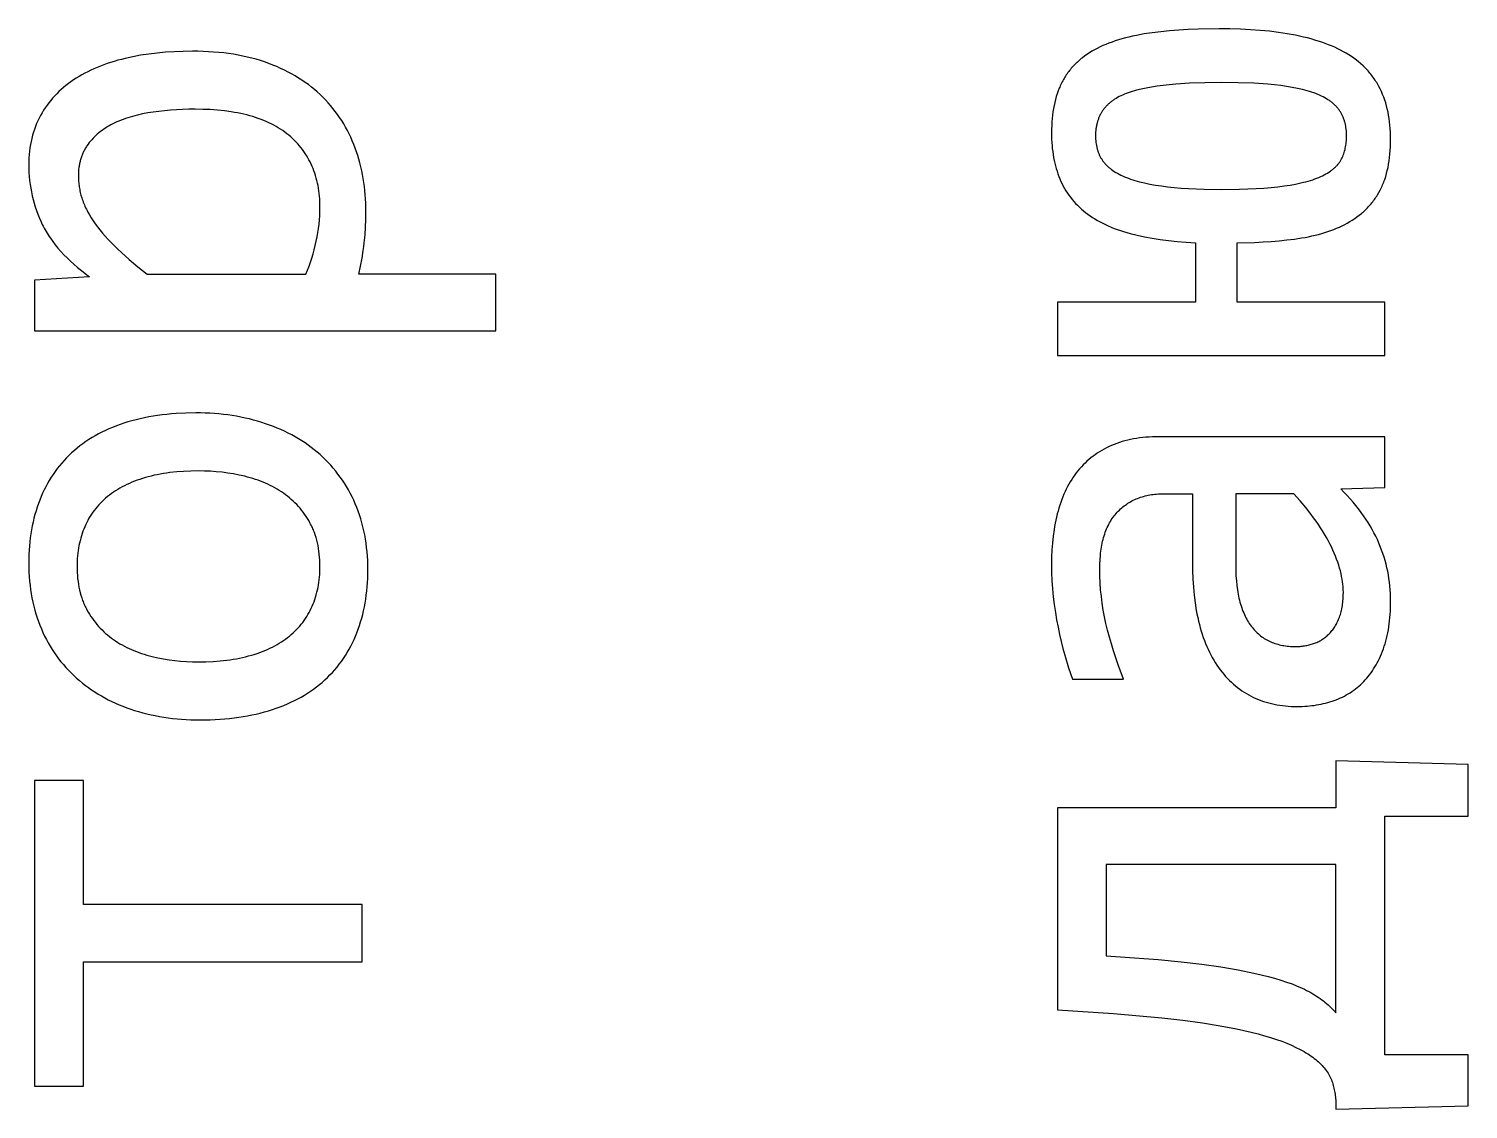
# Model space of a CAD drawing. Extents: x -175 to 175, y 1066 to 1531.
# Drawn here: x -78.6 to -11.1, y 1375.8 to 1426.6 of the extents above; entities that cross this region are included whole.
import ezdxf

# ---------------------------------------------------------------- set-up
doc = ezdxf.new("R2010")
doc.units = 0
doc.layers.add('DEFAULT', color=7, linetype='CONTINUOUS')

msp = doc.modelspace()

# ---------------------------------------------------------------- linework, layer by layer
at = {"layer": 'DEFAULT'}
for points in [[(-23.875, 1416.501), (-23.875, 1413.716), (-30.363, 1413.716), (-30.363, 1411.207), (-15, 1411.207), (-15, 1413.716), (-21.932, 1413.716), (-21.932, 1416.501), (-21.106, 1416.521), (-20.71, 1416.541), (-20.325, 1416.566), (-19.952, 1416.598), (-19.591, 1416.636), (-19.241, 1416.68), (-18.902, 1416.731), (-18.737, 1416.759), (-18.575, 1416.789), (-18.417, 1416.823), (-18.261, 1416.859), (-18.109, 1416.897), (-17.96, 1416.939), (-17.813, 1416.983), (-17.67, 1417.029), (-17.53, 1417.078), (-17.393, 1417.13), (-17.26, 1417.184), (-17.129, 1417.241), (-17.001, 1417.301), (-16.877, 1417.363), (-16.756, 1417.428), (-16.637, 1417.496), (-16.522, 1417.566), (-16.411, 1417.639), (-16.303, 1417.716), (-16.198, 1417.795), (-16.097, 1417.877), (-16.048, 1417.92), (-16, 1417.963), (-15.952, 1418.007), (-15.906, 1418.051), (-15.86, 1418.096), (-15.815, 1418.142), (-15.771, 1418.189), (-15.728, 1418.237), (-15.685, 1418.285), (-15.644, 1418.334), (-15.603, 1418.384), (-15.564, 1418.434), (-15.525, 1418.485), (-15.487, 1418.537), (-15.45, 1418.59), (-15.413, 1418.644), (-15.378, 1418.698), (-15.344, 1418.753), (-15.277, 1418.865), (-15.214, 1418.98), (-15.184, 1419.039), (-15.155, 1419.099), (-15.127, 1419.16), (-15.099, 1419.222), (-15.073, 1419.285), (-15.048, 1419.348), (-15.023, 1419.413), (-15, 1419.479), (-14.956, 1419.614), (-14.916, 1419.753), (-14.879, 1419.896), (-14.847, 1420.044), (-14.818, 1420.195), (-14.793, 1420.35), (-14.772, 1420.509), (-14.755, 1420.673), (-14.742, 1420.84), (-14.732, 1421.012), (-14.726, 1421.188), (-14.725, 1421.367), (-14.726, 1421.537), (-14.732, 1421.704), (-14.742, 1421.868), (-14.755, 1422.028), (-14.772, 1422.186), (-14.793, 1422.341), (-14.818, 1422.493), (-14.847, 1422.642), (-14.879, 1422.788), (-14.916, 1422.931), (-14.956, 1423.071), (-15, 1423.209), (-15.048, 1423.343), (-15.099, 1423.474), (-15.155, 1423.602), (-15.214, 1423.728), (-15.277, 1423.85), (-15.31, 1423.91), (-15.344, 1423.969), (-15.379, 1424.028), (-15.415, 1424.086), (-15.452, 1424.143), (-15.49, 1424.199), (-15.528, 1424.255), (-15.568, 1424.31), (-15.609, 1424.364), (-15.65, 1424.417), (-15.693, 1424.47), (-15.736, 1424.522), (-15.781, 1424.573), (-15.826, 1424.624), (-15.873, 1424.673), (-15.92, 1424.722), (-15.968, 1424.771), (-16.018, 1424.818), (-16.119, 1424.911), (-16.224, 1425.001), (-16.333, 1425.088), (-16.446, 1425.172), (-16.563, 1425.253), (-16.683, 1425.331), (-16.808, 1425.406), (-16.937, 1425.479), (-17.07, 1425.549), (-17.207, 1425.617), (-17.348, 1425.683), (-17.494, 1425.747), (-17.644, 1425.808), (-17.798, 1425.866), (-17.957, 1425.922), (-18.12, 1425.976), (-18.287, 1426.027), (-18.458, 1426.077), (-18.633, 1426.123), (-18.813, 1426.167), (-19.185, 1426.249), (-19.574, 1426.32), (-19.98, 1426.383), (-20.403, 1426.435), (-20.844, 1426.478), (-21.301, 1426.512), (-21.775, 1426.536), (-22.266, 1426.55), (-22.774, 1426.555), (-23.757, 1426.539), (-24.222, 1426.52), (-24.671, 1426.493), (-25.102, 1426.459), (-25.516, 1426.417), (-25.913, 1426.367), (-26.293, 1426.31), (-26.656, 1426.244), (-26.831, 1426.207), (-27.003, 1426.167), (-27.17, 1426.125), (-27.333, 1426.081), (-27.492, 1426.034), (-27.647, 1425.985), (-27.798, 1425.933), (-27.945, 1425.878), (-28.088, 1425.821), (-28.227, 1425.762), (-28.362, 1425.7), (-28.492, 1425.635), (-28.619, 1425.568), (-28.741, 1425.499), (-28.86, 1425.427), (-28.975, 1425.352), (-29.085, 1425.274), (-29.192, 1425.193), (-29.244, 1425.151), (-29.295, 1425.109), (-29.345, 1425.066), (-29.394, 1425.023), (-29.443, 1424.978), (-29.49, 1424.933), (-29.536, 1424.887), (-29.581, 1424.841), (-29.625, 1424.794), (-29.669, 1424.746), (-29.711, 1424.697), (-29.752, 1424.648), (-29.793, 1424.598), (-29.832, 1424.547), (-29.87, 1424.495), (-29.908, 1424.443), (-29.944, 1424.39), (-29.98, 1424.336), (-30.014, 1424.282), (-30.048, 1424.227), (-30.08, 1424.171), (-30.112, 1424.114), (-30.142, 1424.057), (-30.172, 1423.999), (-30.201, 1423.94), (-30.229, 1423.881), (-30.256, 1423.82), (-30.282, 1423.759), (-30.331, 1423.633), (-30.376, 1423.504), (-30.418, 1423.371), (-30.457, 1423.235), (-30.491, 1423.095), (-30.522, 1422.951), (-30.55, 1422.804), (-30.573, 1422.653), (-30.593, 1422.499), (-30.61, 1422.341), (-30.622, 1422.179), (-30.632, 1422.014), (-30.637, 1421.846), (-30.639, 1421.673), (-30.637, 1421.52), (-30.633, 1421.368), (-30.625, 1421.219), (-30.614, 1421.073), (-30.601, 1420.929), (-30.584, 1420.787), (-30.564, 1420.647), (-30.541, 1420.51), (-30.515, 1420.376), (-30.486, 1420.243), (-30.454, 1420.114), (-30.419, 1419.986), (-30.381, 1419.861), (-30.34, 1419.739), (-30.296, 1419.618), (-30.249, 1419.5), (-30.198, 1419.385), (-30.144, 1419.272), (-30.087, 1419.161), (-30.027, 1419.052), (-29.963, 1418.945), (-29.896, 1418.841), (-29.825, 1418.739), (-29.751, 1418.64), (-29.674, 1418.542), (-29.594, 1418.447), (-29.51, 1418.354), (-29.422, 1418.264), (-29.332, 1418.175), (-29.238, 1418.089), (-29.14, 1418.006), (-29.04, 1417.924), (-28.936, 1417.845), (-28.828, 1417.768), (-28.717, 1417.694), (-28.602, 1417.622), (-28.483, 1417.552), (-28.361, 1417.484), (-28.236, 1417.419), (-28.106, 1417.356), (-27.974, 1417.296), (-27.837, 1417.237), (-27.697, 1417.182), (-27.554, 1417.128), (-27.406, 1417.077), (-27.256, 1417.028), (-27.101, 1416.981), (-26.943, 1416.937), (-26.616, 1416.855), (-26.272, 1416.781), (-25.913, 1416.715), (-25.537, 1416.656), (-25.146, 1416.606), (-24.738, 1416.563), (-24.315, 1416.528)], [(-70.957, 1425.499), (-71.388, 1425.494), (-71.809, 1425.478), (-72.219, 1425.452), (-72.619, 1425.415), (-73.009, 1425.367), (-73.389, 1425.309), (-73.758, 1425.241), (-74.117, 1425.162), (-74.292, 1425.119), (-74.464, 1425.073), (-74.633, 1425.024), (-74.799, 1424.973), (-74.961, 1424.919), (-75.121, 1424.862), (-75.277, 1424.803), (-75.429, 1424.741), (-75.579, 1424.677), (-75.725, 1424.61), (-75.868, 1424.54), (-76.008, 1424.468), (-76.144, 1424.393), (-76.278, 1424.315), (-76.408, 1424.235), (-76.535, 1424.152), (-76.658, 1424.067), (-76.778, 1423.979), (-76.895, 1423.888), (-77.008, 1423.796), (-77.117, 1423.7), (-77.223, 1423.602), (-77.325, 1423.502), (-77.424, 1423.399), (-77.52, 1423.293), (-77.611, 1423.185), (-77.7, 1423.075), (-77.784, 1422.962), (-77.866, 1422.846), (-77.943, 1422.728), (-78.017, 1422.607), (-78.088, 1422.484), (-78.122, 1422.422), (-78.155, 1422.359), (-78.217, 1422.231), (-78.275, 1422.1), (-78.329, 1421.967), (-78.378, 1421.831), (-78.424, 1421.693), (-78.465, 1421.552), (-78.501, 1421.409), (-78.533, 1421.264), (-78.561, 1421.115), (-78.585, 1420.965), (-78.604, 1420.812), (-78.62, 1420.656), (-78.63, 1420.498), (-78.637, 1420.337), (-78.639, 1420.174), (-78.636, 1419.985), (-78.629, 1419.798), (-78.617, 1419.613), (-78.599, 1419.43), (-78.577, 1419.248), (-78.55, 1419.068), (-78.517, 1418.889), (-78.48, 1418.712), (-78.438, 1418.537), (-78.391, 1418.364), (-78.339, 1418.192), (-78.282, 1418.022), (-78.22, 1417.853), (-78.153, 1417.687), (-78.081, 1417.521), (-78.004, 1417.358), (-77.963, 1417.277), (-77.921, 1417.196), (-77.876, 1417.116), (-77.83, 1417.035), (-77.782, 1416.955), (-77.733, 1416.876), (-77.681, 1416.796), (-77.627, 1416.717), (-77.515, 1416.56), (-77.395, 1416.404), (-77.268, 1416.249), (-77.134, 1416.096), (-76.992, 1415.943), (-76.842, 1415.792), (-76.686, 1415.642), (-76.522, 1415.493), (-76.351, 1415.345), (-76.172, 1415.199), (-75.986, 1415.054), (-75.793, 1414.91), (-78.363, 1414.741), (-78.363, 1412.37), (-56.726, 1412.37), (-56.726, 1415.032), (-63.153, 1415.032), (-63.068, 1415.406), (-62.996, 1415.776), (-62.938, 1416.144), (-62.914, 1416.327), (-62.893, 1416.509), (-62.859, 1416.873), (-62.836, 1417.238), (-62.821, 1417.603), (-62.816, 1417.97), (-62.818, 1418.17), (-62.824, 1418.368), (-62.834, 1418.565), (-62.848, 1418.759), (-62.866, 1418.952), (-62.887, 1419.143), (-62.913, 1419.332), (-62.943, 1419.52), (-62.976, 1419.705), (-63.014, 1419.889), (-63.055, 1420.071), (-63.1, 1420.251), (-63.15, 1420.43), (-63.203, 1420.606), (-63.26, 1420.781), (-63.321, 1420.954), (-63.386, 1421.125), (-63.455, 1421.293), (-63.528, 1421.458), (-63.605, 1421.62), (-63.686, 1421.779), (-63.771, 1421.935), (-63.86, 1422.089), (-63.953, 1422.239), (-64.049, 1422.387), (-64.15, 1422.532), (-64.254, 1422.674), (-64.363, 1422.813), (-64.475, 1422.95), (-64.592, 1423.083), (-64.712, 1423.214), (-64.836, 1423.341), (-64.965, 1423.466), (-65.097, 1423.587), (-65.233, 1423.705), (-65.374, 1423.819), (-65.518, 1423.93), (-65.667, 1424.037), (-65.82, 1424.141), (-65.976, 1424.242), (-66.137, 1424.339), (-66.302, 1424.433), (-66.471, 1424.524), (-66.644, 1424.611), (-66.821, 1424.694), (-67.002, 1424.775), (-67.187, 1424.852), (-67.376, 1424.925), (-67.57, 1424.995), (-67.767, 1425.06), (-67.969, 1425.12), (-68.174, 1425.176), (-68.384, 1425.228), (-68.597, 1425.275), (-68.815, 1425.317), (-69.037, 1425.355), (-69.263, 1425.389), (-69.492, 1425.418), (-69.726, 1425.443), (-69.964, 1425.463), (-70.207, 1425.479), (-70.453, 1425.49), (-70.703, 1425.497)], [(-22.682, 1424.03), (-23.449, 1424.021), (-24.159, 1423.995), (-24.812, 1423.952), (-25.117, 1423.924), (-25.407, 1423.892), (-25.684, 1423.856), (-25.946, 1423.815), (-26.194, 1423.769), (-26.427, 1423.72), (-26.647, 1423.666), (-26.751, 1423.638), (-26.852, 1423.608), (-26.949, 1423.577), (-27.042, 1423.546), (-27.132, 1423.513), (-27.219, 1423.479), (-27.302, 1423.444), (-27.383, 1423.407), (-27.461, 1423.368), (-27.536, 1423.328), (-27.609, 1423.286), (-27.679, 1423.242), (-27.713, 1423.22), (-27.747, 1423.197), (-27.779, 1423.174), (-27.811, 1423.15), (-27.843, 1423.126), (-27.873, 1423.101), (-27.904, 1423.076), (-27.933, 1423.051), (-27.962, 1423.025), (-27.99, 1422.999), (-28.017, 1422.972), (-28.044, 1422.945), (-28.07, 1422.918), (-28.096, 1422.89), (-28.12, 1422.862), (-28.145, 1422.833), (-28.168, 1422.804), (-28.191, 1422.774), (-28.213, 1422.744), (-28.235, 1422.714), (-28.255, 1422.683), (-28.276, 1422.652), (-28.295, 1422.62), (-28.314, 1422.588), (-28.332, 1422.556), (-28.35, 1422.523), (-28.366, 1422.489), (-28.383, 1422.456), (-28.398, 1422.421), (-28.413, 1422.387), (-28.427, 1422.352), (-28.441, 1422.316), (-28.454, 1422.281), (-28.466, 1422.244), (-28.478, 1422.208), (-28.488, 1422.171), (-28.499, 1422.133), (-28.508, 1422.095), (-28.517, 1422.057), (-28.525, 1422.018), (-28.533, 1421.979), (-28.54, 1421.939), (-28.546, 1421.899), (-28.552, 1421.859), (-28.561, 1421.777), (-28.568, 1421.693), (-28.572, 1421.607), (-28.573, 1421.52), (-28.572, 1421.442), (-28.569, 1421.366), (-28.563, 1421.291), (-28.555, 1421.217), (-28.545, 1421.144), (-28.532, 1421.072), (-28.517, 1421.002), (-28.509, 1420.967), (-28.5, 1420.933), (-28.491, 1420.899), (-28.481, 1420.865), (-28.471, 1420.832), (-28.459, 1420.799), (-28.448, 1420.766), (-28.436, 1420.734), (-28.423, 1420.701), (-28.41, 1420.67), (-28.396, 1420.638), (-28.381, 1420.607), (-28.366, 1420.576), (-28.35, 1420.545), (-28.334, 1420.515), (-28.318, 1420.485), (-28.3, 1420.455), (-28.282, 1420.426), (-28.264, 1420.397), (-28.244, 1420.368), (-28.224, 1420.34), (-28.203, 1420.312), (-28.182, 1420.284), (-28.159, 1420.257), (-28.136, 1420.229), (-28.112, 1420.202), (-28.087, 1420.176), (-28.062, 1420.149), (-28.035, 1420.123), (-28.008, 1420.098), (-27.98, 1420.072), (-27.952, 1420.047), (-27.922, 1420.022), (-27.892, 1419.998), (-27.861, 1419.973), (-27.829, 1419.95), (-27.763, 1419.903), (-27.695, 1419.857), (-27.622, 1419.812), (-27.547, 1419.769), (-27.469, 1419.727), (-27.388, 1419.686), (-27.303, 1419.646), (-27.215, 1419.607), (-27.124, 1419.57), (-27.029, 1419.533), (-26.931, 1419.498), (-26.829, 1419.465), (-26.724, 1419.432), (-26.616, 1419.401), (-26.503, 1419.37), (-26.269, 1419.313), (-26.02, 1419.261), (-25.758, 1419.214), (-25.482, 1419.171), (-25.191, 1419.134), (-24.882, 1419.101), (-24.557, 1419.073), (-24.216, 1419.051), (-23.482, 1419.021), (-22.682, 1419.011), (-21.814, 1419.021), (-21.031, 1419.051), (-20.672, 1419.073), (-20.333, 1419.101), (-20.016, 1419.134), (-19.721, 1419.171), (-19.443, 1419.214), (-19.181, 1419.262), (-18.934, 1419.314), (-18.815, 1419.343), (-18.701, 1419.372), (-18.591, 1419.403), (-18.484, 1419.435), (-18.381, 1419.468), (-18.282, 1419.503), (-18.186, 1419.539), (-18.095, 1419.576), (-18.007, 1419.614), (-17.923, 1419.653), (-17.842, 1419.694), (-17.765, 1419.736), (-17.691, 1419.779), (-17.62, 1419.823), (-17.553, 1419.868), (-17.52, 1419.892), (-17.488, 1419.915), (-17.458, 1419.938), (-17.428, 1419.962), (-17.398, 1419.987), (-17.37, 1420.011), (-17.342, 1420.036), (-17.316, 1420.061), (-17.29, 1420.086), (-17.265, 1420.112), (-17.24, 1420.138), (-17.217, 1420.164), (-17.194, 1420.19), (-17.172, 1420.217), (-17.151, 1420.244), (-17.131, 1420.272), (-17.112, 1420.299), (-17.093, 1420.327), (-17.076, 1420.355), (-17.059, 1420.384), (-17.043, 1420.412), (-17.028, 1420.441), (-16.999, 1420.5), (-16.972, 1420.56), (-16.947, 1420.622), (-16.924, 1420.684), (-16.902, 1420.747), (-16.883, 1420.812), (-16.865, 1420.878), (-16.85, 1420.945), (-16.836, 1421.013), (-16.824, 1421.082), (-16.814, 1421.152), (-16.805, 1421.223), (-16.799, 1421.296), (-16.794, 1421.37), (-16.791, 1421.444), (-16.79, 1421.52), (-16.791, 1421.602), (-16.795, 1421.682), (-16.801, 1421.761), (-16.809, 1421.838), (-16.819, 1421.914), (-16.831, 1421.988), (-16.846, 1422.061), (-16.863, 1422.132), (-16.872, 1422.168), (-16.882, 1422.202), (-16.893, 1422.237), (-16.904, 1422.271), (-16.916, 1422.305), (-16.928, 1422.338), (-16.941, 1422.371), (-16.954, 1422.404), (-16.968, 1422.436), (-16.982, 1422.468), (-16.997, 1422.5), (-17.013, 1422.531), (-17.029, 1422.562), (-17.046, 1422.593), (-17.063, 1422.623), (-17.081, 1422.653), (-17.1, 1422.682), (-17.119, 1422.711), (-17.139, 1422.74), (-17.16, 1422.769), (-17.182, 1422.797), (-17.204, 1422.825), (-17.227, 1422.852), (-17.251, 1422.879), (-17.276, 1422.906), (-17.302, 1422.933), (-17.328, 1422.959), (-17.355, 1422.985), (-17.383, 1423.01), (-17.412, 1423.035), (-17.441, 1423.06), (-17.471, 1423.085), (-17.502, 1423.109), (-17.534, 1423.133), (-17.567, 1423.157), (-17.6, 1423.18), (-17.669, 1423.225), (-17.741, 1423.27), (-17.816, 1423.312), (-17.895, 1423.354), (-17.976, 1423.394), (-18.06, 1423.433), (-18.148, 1423.471), (-18.24, 1423.507), (-18.334, 1423.542), (-18.432, 1423.576), (-18.534, 1423.609), (-18.639, 1423.64), (-18.748, 1423.67), (-18.86, 1423.699), (-19.095, 1423.753), (-19.343, 1423.802), (-19.605, 1423.846), (-19.881, 1423.884), (-20.173, 1423.919), (-20.481, 1423.948), (-21.148, 1423.993), (-21.881, 1424.021)], [(-70.835, 1422.775), (-71.134, 1422.772), (-71.427, 1422.764), (-71.713, 1422.75), (-71.994, 1422.731), (-72.268, 1422.706), (-72.536, 1422.676), (-72.798, 1422.64), (-73.054, 1422.599), (-73.302, 1422.552), (-73.54, 1422.498), (-73.656, 1422.469), (-73.77, 1422.438), (-73.882, 1422.406), (-73.991, 1422.371), (-74.098, 1422.336), (-74.202, 1422.298), (-74.305, 1422.259), (-74.405, 1422.219), (-74.503, 1422.177), (-74.598, 1422.133), (-74.692, 1422.088), (-74.783, 1422.041), (-74.871, 1421.992), (-74.958, 1421.942), (-75.041, 1421.89), (-75.123, 1421.836), (-75.202, 1421.781), (-75.278, 1421.724), (-75.352, 1421.665), (-75.423, 1421.604), (-75.493, 1421.542), (-75.559, 1421.479), (-75.623, 1421.413), (-75.685, 1421.346), (-75.744, 1421.277), (-75.801, 1421.207), (-75.856, 1421.135), (-75.907, 1421.061), (-75.932, 1421.024), (-75.957, 1420.986), (-75.98, 1420.947), (-76.002, 1420.908), (-76.024, 1420.869), (-76.045, 1420.829), (-76.065, 1420.789), (-76.085, 1420.748), (-76.103, 1420.707), (-76.121, 1420.666), (-76.138, 1420.624), (-76.155, 1420.581), (-76.17, 1420.538), (-76.185, 1420.495), (-76.198, 1420.451), (-76.212, 1420.407), (-76.224, 1420.362), (-76.235, 1420.317), (-76.246, 1420.272), (-76.256, 1420.226), (-76.265, 1420.179), (-76.273, 1420.132), (-76.281, 1420.085), (-76.288, 1420.037), (-76.299, 1419.94), (-76.307, 1419.841), (-76.311, 1419.74), (-76.313, 1419.638), (-76.312, 1419.575), (-76.31, 1419.512), (-76.307, 1419.448), (-76.303, 1419.385), (-76.297, 1419.321), (-76.29, 1419.257), (-76.282, 1419.193), (-76.273, 1419.129), (-76.262, 1419.065), (-76.25, 1419.001), (-76.237, 1418.937), (-76.223, 1418.872), (-76.207, 1418.807), (-76.19, 1418.743), (-76.152, 1418.613), (-76.131, 1418.548), (-76.109, 1418.482), (-76.084, 1418.416), (-76.059, 1418.35), (-76.031, 1418.284), (-76.002, 1418.217), (-75.971, 1418.15), (-75.938, 1418.083), (-75.904, 1418.015), (-75.868, 1417.948), (-75.791, 1417.811), (-75.707, 1417.673), (-75.617, 1417.534), (-75.519, 1417.393), (-75.414, 1417.251), (-75.301, 1417.107), (-75.181, 1416.96), (-75.052, 1416.812), (-74.917, 1416.662), (-74.773, 1416.51), (-74.622, 1416.356), (-74.462, 1416.2), (-74.294, 1416.041), (-73.928, 1415.715), (-73.525, 1415.379), (-73.084, 1415.032), (-65.632, 1415.032), (-65.558, 1415.217), (-65.487, 1415.404), (-65.421, 1415.594), (-65.358, 1415.786), (-65.3, 1415.98), (-65.246, 1416.177), (-65.196, 1416.376), (-65.15, 1416.578), (-65.109, 1416.78), (-65.073, 1416.981), (-65.043, 1417.182), (-65.018, 1417.381), (-64.999, 1417.579), (-64.985, 1417.777), (-64.977, 1417.974), (-64.974, 1418.169), (-64.975, 1418.303), (-64.98, 1418.435), (-64.987, 1418.565), (-64.997, 1418.694), (-65.01, 1418.821), (-65.025, 1418.945), (-65.044, 1419.068), (-65.065, 1419.19), (-65.09, 1419.309), (-65.117, 1419.426), (-65.147, 1419.542), (-65.179, 1419.656), (-65.215, 1419.768), (-65.254, 1419.878), (-65.295, 1419.987), (-65.339, 1420.093), (-65.386, 1420.198), (-65.436, 1420.301), (-65.489, 1420.402), (-65.545, 1420.501), (-65.603, 1420.599), (-65.665, 1420.695), (-65.729, 1420.788), (-65.796, 1420.88), (-65.866, 1420.971), (-65.939, 1421.059), (-66.014, 1421.146), (-66.093, 1421.23), (-66.174, 1421.313), (-66.258, 1421.394), (-66.345, 1421.473), (-66.435, 1421.551), (-66.528, 1421.626), (-66.624, 1421.699), (-66.722, 1421.77), (-66.824, 1421.838), (-66.928, 1421.904), (-67.035, 1421.967), (-67.145, 1422.028), (-67.258, 1422.086), (-67.374, 1422.143), (-67.493, 1422.196), (-67.615, 1422.248), (-67.739, 1422.297), (-67.866, 1422.343), (-67.997, 1422.388), (-68.13, 1422.43), (-68.266, 1422.469), (-68.405, 1422.506), (-68.547, 1422.541), (-68.691, 1422.573), (-68.839, 1422.603), (-68.989, 1422.63), (-69.143, 1422.656), (-69.458, 1422.699), (-69.785, 1422.732), (-70.123, 1422.756), (-70.473, 1422.77)], [(-70.804, 1408.513), (-71.272, 1408.506), (-71.726, 1408.483), (-71.948, 1408.466), (-72.167, 1408.446), (-72.382, 1408.421), (-72.594, 1408.393), (-72.803, 1408.361), (-73.009, 1408.325), (-73.211, 1408.286), (-73.409, 1408.242), (-73.605, 1408.195), (-73.797, 1408.144), (-73.985, 1408.09), (-74.171, 1408.031), (-74.352, 1407.969), (-74.53, 1407.904), (-74.705, 1407.836), (-74.875, 1407.764), (-75.042, 1407.688), (-75.205, 1407.61), (-75.364, 1407.528), (-75.519, 1407.442), (-75.671, 1407.354), (-75.819, 1407.261), (-75.963, 1407.166), (-76.103, 1407.067), (-76.24, 1406.965), (-76.372, 1406.86), (-76.501, 1406.751), (-76.627, 1406.639), (-76.748, 1406.524), (-76.866, 1406.405), (-76.98, 1406.283), (-77.09, 1406.159), (-77.197, 1406.031), (-77.3, 1405.9), (-77.399, 1405.766), (-77.495, 1405.629), (-77.587, 1405.489), (-77.675, 1405.345), (-77.76, 1405.199), (-77.84, 1405.049), (-77.917, 1404.897), (-77.991, 1404.741), (-78.06, 1404.582), (-78.126, 1404.42), (-78.188, 1404.255), (-78.246, 1404.088), (-78.3, 1403.917), (-78.351, 1403.744), (-78.397, 1403.569), (-78.439, 1403.39), (-78.477, 1403.209), (-78.511, 1403.026), (-78.541, 1402.839), (-78.567, 1402.65), (-78.589, 1402.458), (-78.607, 1402.264), (-78.621, 1402.067), (-78.631, 1401.867), (-78.637, 1401.664), (-78.639, 1401.459), (-78.637, 1401.244), (-78.63, 1401.033), (-78.618, 1400.824), (-78.602, 1400.617), (-78.581, 1400.414), (-78.556, 1400.214), (-78.526, 1400.016), (-78.492, 1399.822), (-78.452, 1399.63), (-78.409, 1399.441), (-78.36, 1399.255), (-78.307, 1399.072), (-78.25, 1398.892), (-78.188, 1398.714), (-78.121, 1398.54), (-78.05, 1398.368), (-77.974, 1398.199), (-77.895, 1398.034), (-77.812, 1397.872), (-77.726, 1397.713), (-77.635, 1397.557), (-77.541, 1397.405), (-77.443, 1397.255), (-77.342, 1397.109), (-77.237, 1396.967), (-77.128, 1396.827), (-77.015, 1396.691), (-76.899, 1396.558), (-76.779, 1396.428), (-76.656, 1396.301), (-76.528, 1396.178), (-76.397, 1396.057), (-76.263, 1395.941), (-76.125, 1395.827), (-75.984, 1395.717), (-75.84, 1395.611), (-75.692, 1395.508), (-75.541, 1395.408), (-75.387, 1395.312), (-75.23, 1395.22), (-75.07, 1395.13), (-74.906, 1395.045), (-74.739, 1394.963), (-74.569, 1394.884), (-74.396, 1394.809), (-74.22, 1394.737), (-74.04, 1394.669), (-73.857, 1394.604), (-73.671, 1394.543), (-73.483, 1394.485), (-73.292, 1394.432), (-73.099, 1394.383), (-72.903, 1394.337), (-72.705, 1394.296), (-72.505, 1394.258), (-72.302, 1394.225), (-72.096, 1394.195), (-71.889, 1394.17), (-71.678, 1394.148), (-71.465, 1394.13), (-71.25, 1394.116), (-71.033, 1394.107), (-70.812, 1394.101), (-70.59, 1394.099), (-70.119, 1394.106), (-69.661, 1394.129), (-69.438, 1394.146), (-69.218, 1394.166), (-69.001, 1394.191), (-68.788, 1394.219), (-68.578, 1394.251), (-68.372, 1394.287), (-68.17, 1394.327), (-67.97, 1394.37), (-67.775, 1394.417), (-67.582, 1394.468), (-67.393, 1394.522), (-67.208, 1394.581), (-67.026, 1394.643), (-66.848, 1394.708), (-66.674, 1394.777), (-66.503, 1394.849), (-66.336, 1394.924), (-66.173, 1395.002), (-66.014, 1395.084), (-65.858, 1395.17), (-65.706, 1395.259), (-65.557, 1395.351), (-65.412, 1395.446), (-65.271, 1395.545), (-65.134, 1395.647), (-65.001, 1395.752), (-64.871, 1395.861), (-64.744, 1395.973), (-64.622, 1396.089), (-64.503, 1396.207), (-64.388, 1396.329), (-64.277, 1396.453), (-64.17, 1396.581), (-64.066, 1396.712), (-63.966, 1396.846), (-63.87, 1396.983), (-63.778, 1397.123), (-63.689, 1397.267), (-63.605, 1397.413), (-63.524, 1397.563), (-63.446, 1397.715), (-63.373, 1397.871), (-63.303, 1398.03), (-63.237, 1398.192), (-63.175, 1398.357), (-63.117, 1398.525), (-63.063, 1398.695), (-63.013, 1398.868), (-62.967, 1399.043), (-62.925, 1399.222), (-62.887, 1399.403), (-62.853, 1399.586), (-62.823, 1399.773), (-62.797, 1399.962), (-62.775, 1400.154), (-62.757, 1400.348), (-62.743, 1400.545), (-62.733, 1400.745), (-62.727, 1400.948), (-62.725, 1401.153), (-62.727, 1401.368), (-62.734, 1401.58), (-62.745, 1401.789), (-62.761, 1401.995), (-62.782, 1402.198), (-62.807, 1402.398), (-62.837, 1402.596), (-62.872, 1402.79), (-62.911, 1402.982), (-62.955, 1403.171), (-63.003, 1403.357), (-63.056, 1403.54), (-63.113, 1403.72), (-63.176, 1403.898), (-63.242, 1404.072), (-63.314, 1404.244), (-63.389, 1404.413), (-63.468, 1404.578), (-63.551, 1404.74), (-63.638, 1404.899), (-63.728, 1405.055), (-63.822, 1405.207), (-63.92, 1405.357), (-64.021, 1405.503), (-64.127, 1405.645), (-64.235, 1405.785), (-64.348, 1405.921), (-64.464, 1406.055), (-64.584, 1406.184), (-64.708, 1406.311), (-64.835, 1406.434), (-64.966, 1406.555), (-65.101, 1406.672), (-65.239, 1406.785), (-65.38, 1406.895), (-65.525, 1407.001), (-65.673, 1407.104), (-65.824, 1407.204), (-65.979, 1407.3), (-66.137, 1407.393), (-66.298, 1407.482), (-66.463, 1407.567), (-66.631, 1407.649), (-66.803, 1407.728), (-66.977, 1407.803), (-67.156, 1407.875), (-67.337, 1407.944), (-67.522, 1408.008), (-67.709, 1408.07), (-67.899, 1408.127), (-68.092, 1408.18), (-68.286, 1408.229), (-68.483, 1408.275), (-68.683, 1408.316), (-68.884, 1408.354), (-69.088, 1408.387), (-69.295, 1408.417), (-69.503, 1408.442), (-69.714, 1408.464), (-69.928, 1408.482), (-70.143, 1408.496), (-70.361, 1408.505), (-70.582, 1408.511)], [(-17.066, 1404.948), (-15, 1405.009), (-15, 1407.396), (-25.589, 1407.396), (-25.748, 1407.395), (-25.905, 1407.39), (-26.059, 1407.382), (-26.211, 1407.371), (-26.36, 1407.356), (-26.506, 1407.338), (-26.649, 1407.317), (-26.79, 1407.293), (-26.929, 1407.266), (-27.064, 1407.235), (-27.197, 1407.201), (-27.328, 1407.164), (-27.456, 1407.124), (-27.581, 1407.08), (-27.703, 1407.033), (-27.823, 1406.983), (-27.941, 1406.93), (-28.055, 1406.874), (-28.168, 1406.816), (-28.278, 1406.754), (-28.385, 1406.69), (-28.49, 1406.623), (-28.592, 1406.553), (-28.692, 1406.48), (-28.789, 1406.405), (-28.884, 1406.326), (-28.976, 1406.245), (-29.066, 1406.161), (-29.153, 1406.074), (-29.238, 1405.985), (-29.32, 1405.892), (-29.399, 1405.797), (-29.477, 1405.699), (-29.551, 1405.599), (-29.623, 1405.495), (-29.693, 1405.389), (-29.76, 1405.281), (-29.825, 1405.169), (-29.887, 1405.055), (-29.946, 1404.938), (-30.004, 1404.819), (-30.058, 1404.697), (-30.11, 1404.572), (-30.16, 1404.444), (-30.207, 1404.314), (-30.251, 1404.181), (-30.293, 1404.046), (-30.333, 1403.907), (-30.37, 1403.767), (-30.405, 1403.624), (-30.437, 1403.479), (-30.467, 1403.332), (-30.494, 1403.182), (-30.519, 1403.031), (-30.562, 1402.721), (-30.596, 1402.404), (-30.62, 1402.077), (-30.634, 1401.742), (-30.639, 1401.398), (-30.634, 1401.016), (-30.618, 1400.637), (-30.592, 1400.259), (-30.555, 1399.883), (-30.509, 1399.512), (-30.457, 1399.148), (-30.398, 1398.793), (-30.333, 1398.445), (-30.262, 1398.105), (-30.186, 1397.773), (-30.105, 1397.45), (-30.019, 1397.136), (-29.841, 1396.545), (-29.751, 1396.271), (-29.66, 1396.011), (-27.257, 1396.011), (-27.51, 1396.68), (-27.624, 1397.01), (-27.731, 1397.337), (-27.831, 1397.662), (-27.923, 1397.984), (-28.007, 1398.304), (-28.083, 1398.621), (-28.152, 1398.937), (-28.211, 1399.254), (-28.261, 1399.573), (-28.301, 1399.893), (-28.333, 1400.213), (-28.356, 1400.536), (-28.37, 1400.859), (-28.374, 1401.184), (-28.371, 1401.404), (-28.361, 1401.617), (-28.345, 1401.823), (-28.335, 1401.923), (-28.323, 1402.021), (-28.309, 1402.118), (-28.294, 1402.213), (-28.277, 1402.306), (-28.259, 1402.397), (-28.239, 1402.487), (-28.217, 1402.574), (-28.194, 1402.66), (-28.169, 1402.744), (-28.143, 1402.827), (-28.115, 1402.907), (-28.086, 1402.986), (-28.054, 1403.063), (-28.022, 1403.138), (-27.987, 1403.211), (-27.951, 1403.283), (-27.914, 1403.353), (-27.874, 1403.421), (-27.834, 1403.487), (-27.791, 1403.551), (-27.747, 1403.614), (-27.702, 1403.675), (-27.655, 1403.734), (-27.606, 1403.791), (-27.555, 1403.846), (-27.504, 1403.9), (-27.451, 1403.952), (-27.397, 1404.002), (-27.342, 1404.051), (-27.286, 1404.097), (-27.229, 1404.143), (-27.171, 1404.186), (-27.112, 1404.228), (-27.052, 1404.268), (-26.991, 1404.306), (-26.928, 1404.343), (-26.865, 1404.378), (-26.801, 1404.411), (-26.735, 1404.442), (-26.669, 1404.472), (-26.601, 1404.5), (-26.532, 1404.527), (-26.463, 1404.551), (-26.392, 1404.574), (-26.32, 1404.596), (-26.247, 1404.615), (-26.173, 1404.633), (-26.098, 1404.649), (-26.022, 1404.664), (-25.945, 1404.677), (-25.867, 1404.688), (-25.787, 1404.697), (-25.707, 1404.705), (-25.625, 1404.711), (-25.543, 1404.715), (-25.459, 1404.718), (-25.375, 1404.718), (-24.028, 1404.718), (-24.028, 1401.536), (-24.023, 1401.121), (-24.008, 1400.72), (-23.982, 1400.331), (-23.947, 1399.955), (-23.901, 1399.592), (-23.844, 1399.242), (-23.812, 1399.072), (-23.778, 1398.905), (-23.741, 1398.741), (-23.701, 1398.58), (-23.659, 1398.423), (-23.614, 1398.269), (-23.567, 1398.118), (-23.517, 1397.97), (-23.465, 1397.825), (-23.41, 1397.684), (-23.352, 1397.546), (-23.292, 1397.411), (-23.23, 1397.279), (-23.165, 1397.151), (-23.097, 1397.026), (-23.027, 1396.904), (-22.954, 1396.785), (-22.878, 1396.669), (-22.8, 1396.557), (-22.72, 1396.448), (-22.637, 1396.342), (-22.553, 1396.239), (-22.466, 1396.14), (-22.377, 1396.044), (-22.287, 1395.952), (-22.194, 1395.863), (-22.1, 1395.777), (-22.003, 1395.694), (-21.905, 1395.615), (-21.804, 1395.54), (-21.702, 1395.467), (-21.598, 1395.399), (-21.492, 1395.333), (-21.383, 1395.271), (-21.273, 1395.212), (-21.161, 1395.156), (-21.047, 1395.104), (-20.931, 1395.056), (-20.813, 1395.01), (-20.693, 1394.968), (-20.571, 1394.93), (-20.447, 1394.894), (-20.321, 1394.862), (-20.194, 1394.834), (-20.064, 1394.808), (-19.932, 1394.787), (-19.799, 1394.768), (-19.663, 1394.753), (-19.525, 1394.741), (-19.386, 1394.733), (-19.244, 1394.728), (-19.101, 1394.726), (-18.985, 1394.727), (-18.87, 1394.731), (-18.756, 1394.736), (-18.643, 1394.744), (-18.531, 1394.754), (-18.42, 1394.766), (-18.311, 1394.78), (-18.202, 1394.797), (-18.094, 1394.816), (-17.988, 1394.837), (-17.883, 1394.86), (-17.778, 1394.885), (-17.675, 1394.913), (-17.573, 1394.943), (-17.472, 1394.975), (-17.372, 1395.009), (-17.273, 1395.046), (-17.176, 1395.085), (-17.081, 1395.127), (-16.987, 1395.171), (-16.895, 1395.217), (-16.804, 1395.267), (-16.715, 1395.318), (-16.628, 1395.373), (-16.542, 1395.429), (-16.458, 1395.489), (-16.375, 1395.55), (-16.294, 1395.615), (-16.215, 1395.681), (-16.138, 1395.751), (-16.061, 1395.822), (-15.987, 1395.897), (-15.914, 1395.974), (-15.844, 1396.053), (-15.775, 1396.135), (-15.708, 1396.219), (-15.643, 1396.307), (-15.581, 1396.396), (-15.52, 1396.489), (-15.461, 1396.583), (-15.404, 1396.681), (-15.349, 1396.781), (-15.296, 1396.883), (-15.245, 1396.988), (-15.196, 1397.096), (-15.149, 1397.206), (-15.104, 1397.319), (-15.061, 1397.435), (-15.02, 1397.553), (-14.982, 1397.674), (-14.947, 1397.798), (-14.914, 1397.925), (-14.884, 1398.055), (-14.856, 1398.188), (-14.831, 1398.325), (-14.809, 1398.464), (-14.789, 1398.606), (-14.772, 1398.751), (-14.757, 1398.899), (-14.746, 1399.05), (-14.736, 1399.204), (-14.73, 1399.361), (-14.725, 1399.684), (-14.727, 1399.861), (-14.733, 1400.038), (-14.744, 1400.213), (-14.759, 1400.387), (-14.778, 1400.561), (-14.802, 1400.733), (-14.83, 1400.904), (-14.862, 1401.075), (-14.899, 1401.244), (-14.94, 1401.412), (-14.985, 1401.579), (-15.034, 1401.746), (-15.088, 1401.911), (-15.146, 1402.075), (-15.209, 1402.238), (-15.275, 1402.4), (-15.347, 1402.562), (-15.424, 1402.723), (-15.506, 1402.884), (-15.594, 1403.044), (-15.687, 1403.205), (-15.785, 1403.365), (-15.889, 1403.524), (-15.998, 1403.684), (-16.113, 1403.843), (-16.233, 1404.002), (-16.358, 1404.16), (-16.489, 1404.318), (-16.625, 1404.476), (-16.767, 1404.634), (-16.914, 1404.791)], [(-70.682, 1405.79), (-71.032, 1405.785), (-71.371, 1405.77), (-71.698, 1405.745), (-72.015, 1405.711), (-72.169, 1405.69), (-72.32, 1405.667), (-72.469, 1405.641), (-72.614, 1405.613), (-72.757, 1405.583), (-72.897, 1405.549), (-73.034, 1405.514), (-73.168, 1405.476), (-73.3, 1405.436), (-73.429, 1405.393), (-73.555, 1405.349), (-73.678, 1405.302), (-73.799, 1405.254), (-73.916, 1405.203), (-74.032, 1405.15), (-74.144, 1405.095), (-74.253, 1405.038), (-74.36, 1404.979), (-74.464, 1404.918), (-74.566, 1404.855), (-74.664, 1404.789), (-74.76, 1404.722), (-74.853, 1404.652), (-74.943, 1404.581), (-75.031, 1404.507), (-75.116, 1404.431), (-75.198, 1404.354), (-75.277, 1404.274), (-75.354, 1404.193), (-75.428, 1404.109), (-75.499, 1404.024), (-75.567, 1403.936), (-75.633, 1403.847), (-75.695, 1403.755), (-75.755, 1403.662), (-75.813, 1403.566), (-75.867, 1403.469), (-75.919, 1403.37), (-75.968, 1403.269), (-76.015, 1403.165), (-76.058, 1403.06), (-76.099, 1402.954), (-76.137, 1402.846), (-76.172, 1402.736), (-76.204, 1402.625), (-76.234, 1402.513), (-76.26, 1402.399), (-76.284, 1402.283), (-76.305, 1402.167), (-76.324, 1402.048), (-76.339, 1401.928), (-76.352, 1401.807), (-76.361, 1401.684), (-76.369, 1401.559), (-76.373, 1401.433), (-76.374, 1401.306), (-76.372, 1401.158), (-76.367, 1401.013), (-76.358, 1400.871), (-76.345, 1400.731), (-76.329, 1400.594), (-76.309, 1400.459), (-76.285, 1400.328), (-76.257, 1400.199), (-76.226, 1400.072), (-76.192, 1399.949), (-76.154, 1399.828), (-76.112, 1399.709), (-76.089, 1399.651), (-76.066, 1399.594), (-76.042, 1399.537), (-76.017, 1399.481), (-75.991, 1399.425), (-75.964, 1399.371), (-75.936, 1399.317), (-75.907, 1399.263), (-75.848, 1399.158), (-75.786, 1399.056), (-75.721, 1398.955), (-75.654, 1398.858), (-75.585, 1398.762), (-75.513, 1398.669), (-75.439, 1398.579), (-75.362, 1398.49), (-75.283, 1398.405), (-75.201, 1398.321), (-75.117, 1398.24), (-75.031, 1398.161), (-74.942, 1398.085), (-74.85, 1398.011), (-74.757, 1397.94), (-74.66, 1397.871), (-74.562, 1397.804), (-74.461, 1397.739), (-74.359, 1397.677), (-74.254, 1397.617), (-74.148, 1397.56), (-74.039, 1397.504), (-73.929, 1397.451), (-73.817, 1397.4), (-73.702, 1397.352), (-73.586, 1397.305), (-73.468, 1397.261), (-73.348, 1397.219), (-73.225, 1397.18), (-73.101, 1397.143), (-72.975, 1397.108), (-72.847, 1397.075), (-72.587, 1397.016), (-72.324, 1396.965), (-72.058, 1396.921), (-71.789, 1396.886), (-71.517, 1396.858), (-71.242, 1396.838), (-70.963, 1396.826), (-70.682, 1396.822), (-70.331, 1396.827), (-69.992, 1396.842), (-69.664, 1396.867), (-69.347, 1396.901), (-69.192, 1396.922), (-69.04, 1396.945), (-68.891, 1396.971), (-68.745, 1396.999), (-68.602, 1397.03), (-68.461, 1397.063), (-68.323, 1397.098), (-68.187, 1397.136), (-68.055, 1397.176), (-67.925, 1397.219), (-67.798, 1397.263), (-67.674, 1397.31), (-67.553, 1397.358), (-67.435, 1397.409), (-67.319, 1397.462), (-67.206, 1397.517), (-67.096, 1397.574), (-66.989, 1397.633), (-66.885, 1397.694), (-66.783, 1397.757), (-66.684, 1397.823), (-66.588, 1397.89), (-66.495, 1397.96), (-66.405, 1398.031), (-66.317, 1398.105), (-66.232, 1398.181), (-66.15, 1398.258), (-66.071, 1398.337), (-65.994, 1398.419), (-65.921, 1398.502), (-65.85, 1398.587), (-65.781, 1398.674), (-65.716, 1398.763), (-65.653, 1398.854), (-65.593, 1398.947), (-65.535, 1399.041), (-65.481, 1399.138), (-65.429, 1399.236), (-65.38, 1399.337), (-65.334, 1399.439), (-65.29, 1399.543), (-65.249, 1399.649), (-65.211, 1399.757), (-65.176, 1399.866), (-65.144, 1399.977), (-65.114, 1400.089), (-65.088, 1400.203), (-65.064, 1400.319), (-65.043, 1400.437), (-65.025, 1400.556), (-65.009, 1400.677), (-64.996, 1400.799), (-64.987, 1400.923), (-64.98, 1401.049), (-64.975, 1401.177), (-64.974, 1401.306), (-64.976, 1401.454), (-64.981, 1401.599), (-64.99, 1401.742), (-65.003, 1401.881), (-65.02, 1402.018), (-65.04, 1402.153), (-65.063, 1402.285), (-65.091, 1402.414), (-65.122, 1402.54), (-65.156, 1402.664), (-65.195, 1402.784), (-65.237, 1402.903), (-65.259, 1402.961), (-65.282, 1403.018), (-65.306, 1403.075), (-65.331, 1403.131), (-65.357, 1403.187), (-65.384, 1403.241), (-65.412, 1403.295), (-65.441, 1403.349), (-65.5, 1403.454), (-65.562, 1403.556), (-65.627, 1403.657), (-65.694, 1403.754), (-65.763, 1403.85), (-65.835, 1403.943), (-65.909, 1404.033), (-65.986, 1404.122), (-66.065, 1404.207), (-66.147, 1404.291), (-66.231, 1404.372), (-66.317, 1404.451), (-66.406, 1404.527), (-66.498, 1404.601), (-66.592, 1404.672), (-66.688, 1404.741), (-66.786, 1404.808), (-66.887, 1404.873), (-66.989, 1404.935), (-67.094, 1404.995), (-67.2, 1405.053), (-67.309, 1405.108), (-67.419, 1405.161), (-67.531, 1405.212), (-67.646, 1405.261), (-67.762, 1405.307), (-67.88, 1405.351), (-68, 1405.393), (-68.123, 1405.432), (-68.247, 1405.469), (-68.373, 1405.504), (-68.501, 1405.537), (-68.761, 1405.596), (-69.025, 1405.648), (-69.292, 1405.691), (-69.563, 1405.726), (-69.837, 1405.754), (-70.115, 1405.774), (-70.397, 1405.786)], [(-21.993, 1401.337), (-21.99, 1401.092), (-21.981, 1400.857), (-21.965, 1400.629), (-21.943, 1400.411), (-21.915, 1400.201), (-21.899, 1400.099), (-21.881, 1400), (-21.862, 1399.902), (-21.841, 1399.807), (-21.818, 1399.714), (-21.794, 1399.623), (-21.769, 1399.534), (-21.742, 1399.447), (-21.714, 1399.362), (-21.684, 1399.279), (-21.653, 1399.199), (-21.621, 1399.12), (-21.588, 1399.043), (-21.553, 1398.969), (-21.517, 1398.896), (-21.48, 1398.825), (-21.441, 1398.757), (-21.401, 1398.69), (-21.36, 1398.626), (-21.317, 1398.563), (-21.273, 1398.503), (-21.228, 1398.445), (-21.182, 1398.388), (-21.134, 1398.333), (-21.085, 1398.281), (-21.035, 1398.23), (-20.984, 1398.181), (-20.932, 1398.134), (-20.879, 1398.088), (-20.824, 1398.045), (-20.769, 1398.003), (-20.712, 1397.963), (-20.654, 1397.925), (-20.595, 1397.889), (-20.535, 1397.855), (-20.474, 1397.823), (-20.412, 1397.792), (-20.348, 1397.764), (-20.284, 1397.737), (-20.218, 1397.712), (-20.151, 1397.688), (-20.084, 1397.667), (-20.015, 1397.647), (-19.945, 1397.628), (-19.875, 1397.612), (-19.803, 1397.597), (-19.73, 1397.584), (-19.657, 1397.573), (-19.582, 1397.563), (-19.506, 1397.556), (-19.429, 1397.549), (-19.351, 1397.545), (-19.273, 1397.543), (-19.193, 1397.542), (-19.137, 1397.542), (-19.082, 1397.544), (-19.028, 1397.547), (-18.973, 1397.55), (-18.919, 1397.555), (-18.865, 1397.561), (-18.812, 1397.568), (-18.759, 1397.576), (-18.706, 1397.585), (-18.653, 1397.595), (-18.601, 1397.607), (-18.549, 1397.619), (-18.497, 1397.633), (-18.446, 1397.647), (-18.394, 1397.663), (-18.344, 1397.679), (-18.293, 1397.697), (-18.244, 1397.716), (-18.195, 1397.737), (-18.147, 1397.759), (-18.099, 1397.782), (-18.052, 1397.806), (-18.006, 1397.832), (-17.961, 1397.859), (-17.916, 1397.888), (-17.873, 1397.917), (-17.829, 1397.948), (-17.787, 1397.981), (-17.745, 1398.014), (-17.704, 1398.049), (-17.664, 1398.086), (-17.624, 1398.123), (-17.586, 1398.162), (-17.548, 1398.203), (-17.511, 1398.244), (-17.476, 1398.288), (-17.441, 1398.332), (-17.407, 1398.379), (-17.375, 1398.426), (-17.343, 1398.475), (-17.313, 1398.526), (-17.283, 1398.577), (-17.254, 1398.631), (-17.227, 1398.686), (-17.2, 1398.742), (-17.175, 1398.799), (-17.15, 1398.858), (-17.127, 1398.919), (-17.105, 1398.981), (-17.084, 1399.045), (-17.065, 1399.11), (-17.047, 1399.177), (-17.03, 1399.246), (-17.015, 1399.316), (-17.001, 1399.388), (-16.989, 1399.462), (-16.979, 1399.538), (-16.969, 1399.615), (-16.961, 1399.693), (-16.955, 1399.774), (-16.95, 1399.856), (-16.946, 1399.94), (-16.943, 1400.112), (-16.944, 1400.17), (-16.946, 1400.228), (-16.948, 1400.287), (-16.952, 1400.346), (-16.963, 1400.466), (-16.978, 1400.588), (-16.998, 1400.712), (-17.022, 1400.839), (-17.05, 1400.967), (-17.083, 1401.098), (-17.12, 1401.23), (-17.162, 1401.365), (-17.207, 1401.501), (-17.258, 1401.64), (-17.312, 1401.781), (-17.371, 1401.924), (-17.434, 1402.069), (-17.502, 1402.217), (-17.574, 1402.365), (-17.652, 1402.515), (-17.734, 1402.666), (-17.822, 1402.818), (-17.915, 1402.97), (-18.012, 1403.124), (-18.115, 1403.279), (-18.223, 1403.435), (-18.336, 1403.592), (-18.454, 1403.75), (-18.706, 1404.069), (-18.977, 1404.391), (-19.269, 1404.718), (-21.993, 1404.718)], [(-17.295, 1376.027), (-17.295, 1375.813), (-11.083, 1375.966), (-11.083, 1378.368), (-15, 1378.368), (-15, 1389.569), (-11.083, 1389.569), (-11.083, 1392.002), (-17.295, 1392.171), (-17.295, 1389.967), (-30.363, 1389.967), (-30.363, 1380.48), (-27.724, 1380.309), (-25.467, 1380.105), (-24.473, 1379.989), (-23.556, 1379.864), (-22.717, 1379.729), (-21.955, 1379.585), (-21.265, 1379.431), (-20.946, 1379.35), (-20.643, 1379.267), (-20.356, 1379.182), (-20.087, 1379.094), (-19.834, 1379.004), (-19.598, 1378.911), (-19.377, 1378.816), (-19.168, 1378.719), (-18.971, 1378.62), (-18.878, 1378.57), (-18.787, 1378.519), (-18.7, 1378.468), (-18.616, 1378.416), (-18.534, 1378.363), (-18.456, 1378.31), (-18.381, 1378.257), (-18.31, 1378.202), (-18.241, 1378.148), (-18.175, 1378.093), (-18.112, 1378.037), (-18.052, 1377.98), (-17.995, 1377.923), (-17.939, 1377.866), (-17.887, 1377.808), (-17.837, 1377.749), (-17.79, 1377.69), (-17.745, 1377.63), (-17.703, 1377.569), (-17.663, 1377.508), (-17.626, 1377.446), (-17.608, 1377.415), (-17.591, 1377.384), (-17.575, 1377.352), (-17.559, 1377.321), (-17.544, 1377.289), (-17.53, 1377.257), (-17.516, 1377.225), (-17.503, 1377.193), (-17.491, 1377.161), (-17.479, 1377.129), (-17.457, 1377.063), (-17.436, 1376.998), (-17.417, 1376.931), (-17.399, 1376.865), (-17.382, 1376.797), (-17.367, 1376.73), (-17.353, 1376.662), (-17.341, 1376.593), (-17.33, 1376.524), (-17.321, 1376.454), (-17.313, 1376.384), (-17.307, 1376.314), (-17.302, 1376.243), (-17.298, 1376.171), (-17.296, 1376.099)], [(-76.068, 1391.252), (-78.363, 1391.252), (-78.363, 1376.899), (-76.068, 1376.899), (-76.068, 1382.729), (-63, 1382.729), (-63, 1385.422), (-76.068, 1385.422)], [(-28.068, 1383.02), (-25.631, 1382.844), (-24.559, 1382.739), (-23.585, 1382.622), (-22.696, 1382.494), (-21.882, 1382.356), (-21.143, 1382.207), (-20.801, 1382.129), (-20.478, 1382.048), (-20.172, 1381.964), (-19.882, 1381.877), (-19.608, 1381.787), (-19.35, 1381.694), (-19.107, 1381.598), (-18.992, 1381.549), (-18.88, 1381.499), (-18.773, 1381.448), (-18.669, 1381.396), (-18.569, 1381.344), (-18.474, 1381.291), (-18.381, 1381.237), (-18.291, 1381.182), (-18.204, 1381.127), (-18.119, 1381.071), (-18.036, 1381.014), (-17.956, 1380.956), (-17.879, 1380.898), (-17.804, 1380.839), (-17.732, 1380.78), (-17.662, 1380.719), (-17.595, 1380.658), (-17.53, 1380.596), (-17.467, 1380.534), (-17.407, 1380.471), (-17.35, 1380.407), (-17.295, 1380.342), (-17.295, 1387.305), (-28.068, 1387.305)]]:
    msp.add_lwpolyline(points, close=True, dxfattribs=at)

doc.saveas('drawing.dxf')
